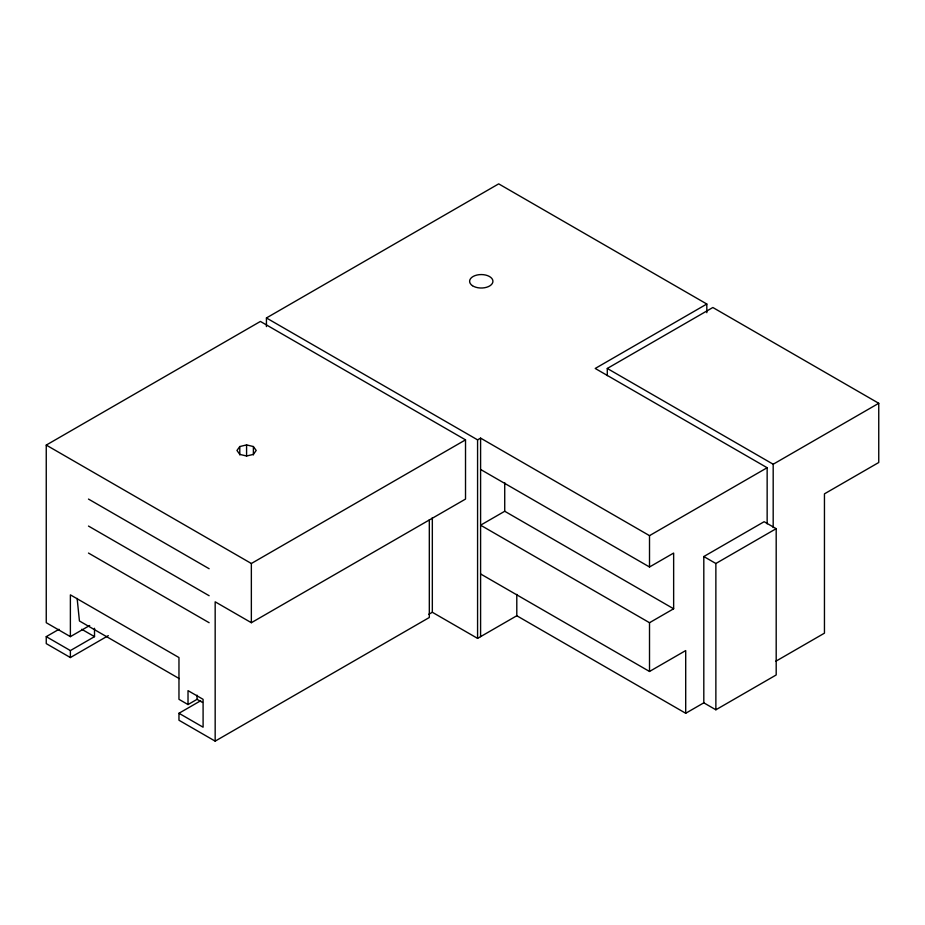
<?xml version="1.0" encoding="UTF-8"?>
<svg xmlns="http://www.w3.org/2000/svg" width="925" height="925" viewBox="0 0 925 925"><rect width="100%" height="100%" fill="white"/><g stroke="black" fill="none" stroke-linecap="round" stroke-linejoin="round"><path stroke-width="1.39" d="M200.644 700.757L178.964 713.268L178.964 720.24L215.167 741.133L215.167 601.817L251.357 622.71L465.518 499.072L465.518 439.861L260.411 321.438L46.25 445.087L46.25 622.71L70.381 636.643L89.69 625.497M239.783 446.544L236.973 450.463L239.783 454.395L246.582 456.013L253.381 454.395L256.19 450.463L253.381 446.544L246.582 444.913L239.783 446.544L239.783 454.903M266.435 326.594L266.435 317.957L498.691 183.867L706.816 304.024L706.816 312.696M108.318 635.637L70.381 657.548L46.25 643.615L46.25 636.643L59.027 629.278M46.25 636.643L70.381 650.576L94.512 636.643L94.512 628.283M46.25 445.087L251.357 563.498L465.518 439.861M706.816 304.024L595.214 368.462L767.149 467.726L767.149 523.827M266.435 317.957L477.578 439.861L480.595 438.115L649.512 535.644L767.149 467.726M607.286 375.654L607.286 368.462L712.851 307.505L878.75 403.288L878.75 462.5L824.452 493.846L824.452 633.163L775.682 661.329M673.643 608.777L504.726 511.259L480.595 525.192L649.512 622.71L673.643 608.777L673.643 553.058L649.512 566.99L480.595 469.461M70.381 636.643L70.381 594.856L178.964 657.548L178.964 699.335L188.018 704.561L197.06 699.335L202.494 702.468M428.714 614.35L432.333 612.269L477.578 638.389L516.798 615.749L685.702 713.268L703.809 702.827L715.869 709.787L776.191 674.961L776.191 528.672L764.131 521.712L703.809 556.538L703.809 702.827M215.167 741.133L429.316 617.495L429.316 519.804M607.286 368.462L773.184 464.234L878.75 403.288M703.809 556.538L715.869 563.498L776.191 528.672M480.595 573.951L649.512 671.469L685.702 650.576L685.702 713.268M88.476 499.072L209.131 568.725M88.476 526.059L209.131 595.723M88.476 553.058L209.131 622.71M179.277 678.626L79.434 620.976L77.133 598.417M81.747 629.278L94.512 636.643M178.964 713.268L203.095 727.2L203.095 699.335L188.018 690.628L188.018 704.561M773.184 464.234L773.184 527.539M715.869 563.498L715.869 709.787M649.512 535.644L649.512 566.99M649.512 622.71L649.512 671.469M516.798 594.382L516.798 615.749M504.726 482.677L504.726 511.259M480.595 438.115L480.595 636.643M477.578 439.861L477.578 638.389M432.333 517.607L432.333 612.269M253.381 446.544L253.381 454.903M251.357 563.498L251.357 622.71M246.582 444.913L246.582 456.06M197.06 695.161L197.06 699.335M70.381 650.576L70.381 657.548M472.444 285.686A11.655 6.729 0 0 0 492.273 283.512A11.655 6.729 0 0 0 479.104 274.679A11.655 6.729 0 0 0 472.444 285.686"/></g></svg>
